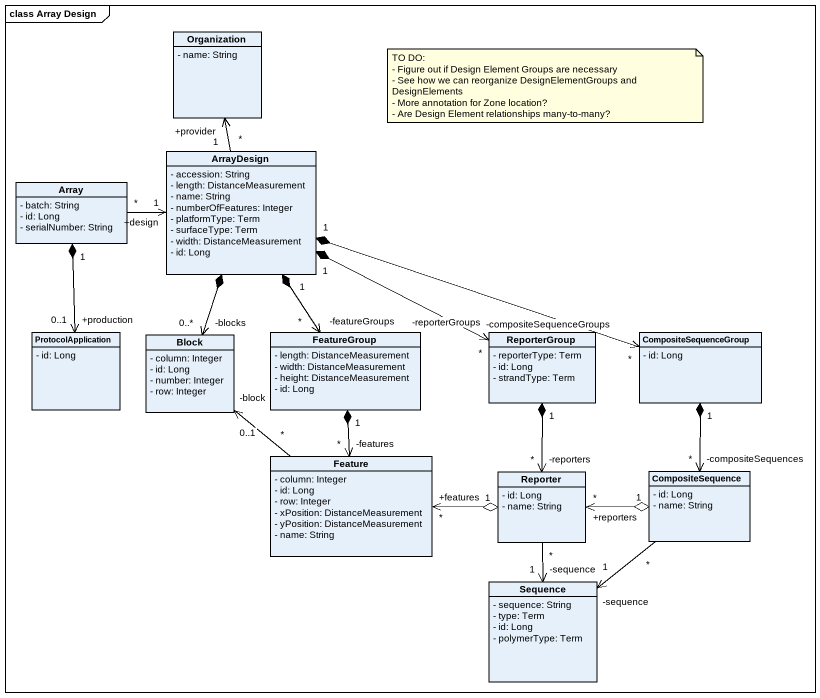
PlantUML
@startuml
mainframe class Array Design
hide circle
hide empty members
skinparam classAttributeIconSize 0
class Organization {
  - name: String
}
class ArrayDesign {
  - accession: String
  - length: DistanceMeasurement
  - name: String
  - numberOfFeatures: Integer
  - platformType: Term
  - surfaceType: Term
  - width: DistanceMeasurement
  - id: Long
}
class Array {
  - batch: String
  - id: Long
  - serialNumber: String
}
class ProtocolApplication {
  - id: Long
}
class Block {
  - column: Integer
  - id: Long
  - number: Integer
  - row: Integer
}
class FeatureGroup {
  - length: DistanceMeasurement
  - width: DistanceMeasurement
  - height: DistanceMeasurement
  - id: Long
}
class ReporterGroup {
  - reporterType: Term
  - id: Long
  - strandType: Term
}
class CompositeSequenceGroup {
  - id: Long
}
class Feature {
  - column: Integer
  - id: Long
  - row: Integer
  - xPosition: DistanceMeasurement
  - yPosition: DistanceMeasurement
  - name: String
}
class CompositeSequence {
  - id: Long
  - name: String
}
class Reporter {
  - id: Long
  - name: String
}
class Sequence {
  - sequence: String
  - type: Term
  - id: Long
  - polymerType: Term
}
ArrayDesign "*" -up-> "+provider\n1" Organization
ArrayDesign *--> "-blocks\n0..*" Block
ArrayDesign "1" *--> "-featureGroups\n*" FeatureGroup
ArrayDesign "1" *-right-> "-reporterGroups\n*" ReporterGroup
ArrayDesign "1" *-right-> "-compositeSequenceGroups\n*" CompositeSequenceGroup
Array "*" -right-> "+design\n1" ArrayDesign
Array "1" *--> "+production\n0..1" ProtocolApplication
FeatureGroup "1" *--> "-features\n*" Feature
ReporterGroup "1" *--> "-reporters\n*" Reporter
CompositeSequenceGroup "1" *--> "-compositeSequences\n*" CompositeSequence
Feature "*" -up-> "-block\n0..1" Block
CompositeSequence "1" o-left-> "+reporters\n*" Reporter
CompositeSequence "*" --> "-sequence\n1" Sequence
Reporter "1" o-left-> "+features\n*" Feature
Reporter "*" --> "-sequence\n1" Sequence
note as N1
  TO DO:
  - Figure out if Design Element Groups are necessary
  - See how we can reorganize DesignElementGroups and DesignElements
  - More annotation for Zone location?
  - Are Design Element relationships many-to-many?
end note
@enduml
